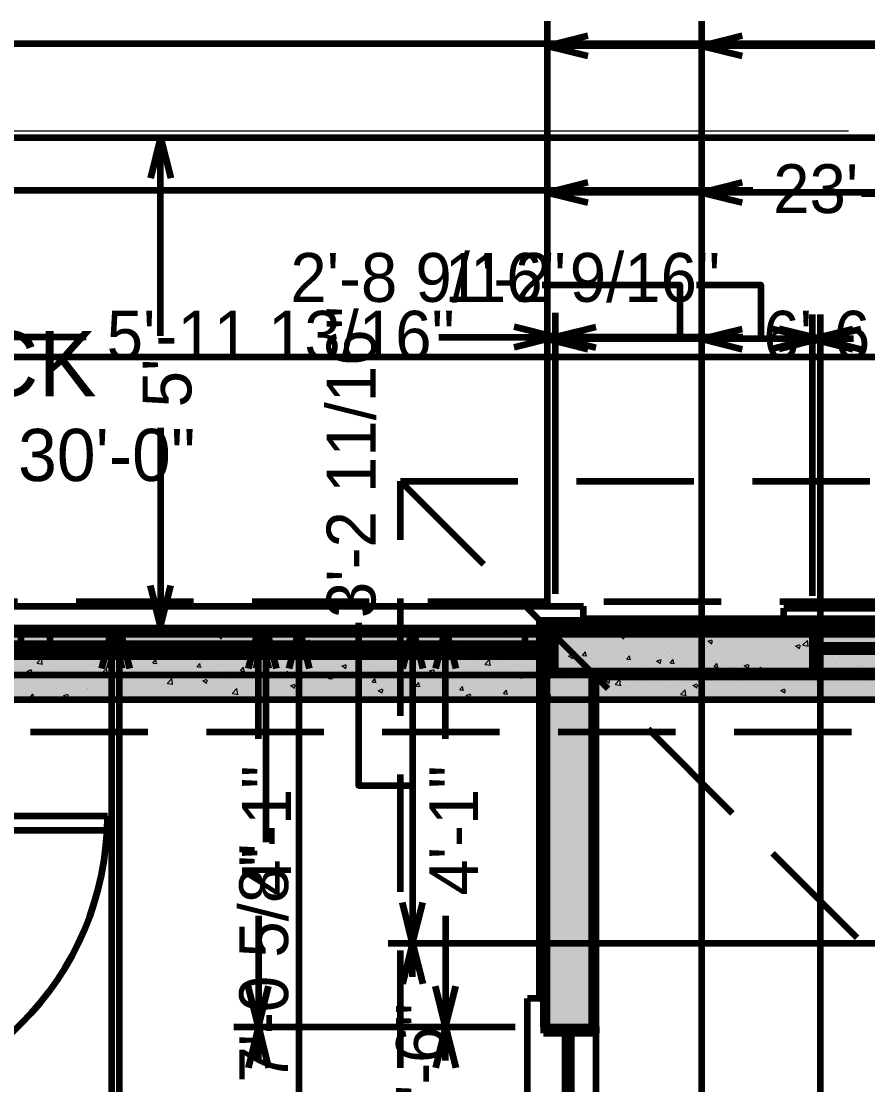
# Model space of a CAD drawing. Header units: inches. Extents: x -355 to 955, y -237 to 947.
# Drawn here: x 86.4 to 190.4, y 338.9 to 469.5 of the extents above; entities that cross this region are included whole.
import ezdxf

# ---------------------------------------------------------------- set-up
doc = ezdxf.new("R2010")
doc.units = ezdxf.units.IN
doc.header["$LTSCALE"] = 96
doc.header["$MEASUREMENT"] = 0
doc.linetypes.add('Dash', pattern=[0.225, 0.15, -0.075])
for name, color, linetype, lineweight, true_color in [('Cameras-0', 7, 'Continuous', 0, 0x004080), ('Cameras-1', 7, 'Continuous', 0, 0x004080), ('Cameras-2', 7, 'Continuous', 0, 0x004080), ('Cameras-3', 7, 'Continuous', 0, 0x004080), ('Cameras-4', 7, 'Continuous', 0, 0x004080), ('Casings_ Exterior-1', 7, 'Continuous', 158, 0x000000), ('Casings_ Exterior-2', 7, 'Continuous', 158, 0x000000), ('Dimensions-0', 7, 'Continuous', 158, 0x000080), ('Dimensions-1', 7, 'Continuous', 158, 0x000080), ('Dimensions-2', 7, 'Continuous', 158, 0x000080), ('Dimensions-3', 7, 'Continuous', 158, 0x000080), ('Doors-1', 7, 'Continuous', 158, 0x4b4b4b), ('Footings-0', 7, 'Dash', 211, 0x000000), ('Roof Planes-2', 7, 'Dash', 211, 0x6fa455), ('Room Labels-2', 7, 'Continuous', 158, 0x004080), ('Terrain Perimeter-1', 7, 'Continuous', 211, 0x004000), ('Walls_  Foundation-0', 7, 'Continuous', 211, 0x000000), ('Walls_  Normal-1', 7, 'Continuous', 211, 0x000000), ('Walls_  Normal-2', 7, 'Continuous', 211, 0x000000), ('Walls_  Railings-2', 7, 'Continuous', 158, 0x000000), ('Windows-1', 7, 'Continuous', 158, 0x4b4b4b), ('Windows-2', 7, 'Continuous', 158, 0x4b4b4b)]:
    doc.layers.add(name, color=color, linetype=linetype, lineweight=lineweight, true_color=true_color)

# ---------------------------------------------------------------- blocks, each defined once
blk = doc.blocks.new('Wide Slats_0')
at = {"layer": 'Walls_  Railings-2', "color": 18, "lineweight": 0, "true_color": 0x000000, "transparency": 33554687}
for points in [[(-13.5, 0.125), (-7.5, 0.125), (-7.5, 0), (-13.5, 0)], [(-3, 0.125), (3, 0.125), (3, 0), (-3, 0)], [(7.5, 0.125), (13.5, 0.125), (13.5, 0), (7.5, 0)]]:
    blk.add_lwpolyline(points, close=True, dxfattribs=at)
at = {"layer": 'Walls_  Railings-2', "color": 7, "lineweight": 0, "true_color": 0xffffff, "transparency": 33554623}
for points in [[(-13.5, 0), (-13.5, 0.125), (-13.5, 0), (-7.5, 0.125)], [(-13.5, 0), (-7.5, 0.125), (-13.5, 0), (-7.5, 0)], [(-3, 0), (-3, 0.125), (-3, 0), (3, 0.125)], [(-3, 0), (3, 0.125), (-3, 0), (3, 0)], [(7.5, 0), (7.5, 0.125), (7.5, 0), (13.5, 0.125)], [(7.5, 0), (13.5, 0.125), (7.5, 0), (13.5, 0)]]:
    blk.add_solid(points, dxfattribs=at)

msp = doc.modelspace()

# ---------------------------------------------------------------- linework, layer by layer
at = {"layer": 'Cameras-0', "transparency": 33554687}
msp.add_line((188, 456), (-94, 456), dxfattribs=at)
at = {"layer": 'Cameras-1', "transparency": 33554687}
msp.add_line((188, 456), (-94, 456), dxfattribs=at)
at = {"layer": 'Cameras-2', "transparency": 33554687}
msp.add_line((188, 456), (-94, 456), dxfattribs=at)
at = {"layer": 'Cameras-3', "transparency": 33554687}
msp.add_line((188, 456), (-94, 456), dxfattribs=at)
at = {"layer": 'Cameras-4', "transparency": 33554687}
msp.add_line((188, 456), (-94, 456), dxfattribs=at)
at = {"layer": 'Casings_ Exterior-1', "transparency": 33554687}
for p in [(76.64, 397.66), (155.46, 395.66)]:
    msp.add_line(p, (155.46, 397.66), dxfattribs=at)
at = {"layer": 'Casings_ Exterior-2', "transparency": 33554687}
for p, q in [((180.04, 395.44), (180.04, 397.44)), ((180.04, 397.44), (217.04, 397.44)), ((148.56, 312.5), (148.56, 349.5)), ((150.56, 349.5), (148.56, 349.5))]:
    msp.add_line(p, q, dxfattribs=at)
at = {"layer": 'Dimensions-0', "color": 176, "linetype": 'Continuous', "lineweight": 158, "true_color": 0x000080, "transparency": 33554687}
msp.add_line((345.96, 428.22), (53.95, 428.22), dxfattribs=at)
at = {"layer": 'Dimensions-1', "color": 176, "linetype": 'Continuous', "lineweight": 158, "true_color": 0x000080, "transparency": 33554687}
for p, q in [((347.01, 466.69), (55, 466.69)), ((103.52, 430.87), (103.52, 455.22)), ((176.25, 448.69), (55, 448.69)), ((151.96, 433.69), (151.96, 399.17)), ((94.4, 430.69), (80.14, 430.69)), ((137.7, 430.69), (151.96, 430.69)), ((175.04, 430.69), (151.96, 430.69)), ((103.52, 419.57), (103.52, 395.22))]:
    msp.add_line(p, q, dxfattribs=at)
at = {"layer": 'Dimensions-1', "transparency": 33554687}
for p, q in [((103.52, 455.22), (102.27, 450.22)), ((103.52, 455.22), (104.77, 450.22)), ((151.96, 430.69), (146.96, 431.94)), ((151.96, 430.69), (156.96, 431.94)), ((151.96, 430.69), (146.96, 429.44)), ((151.96, 430.69), (156.96, 429.44)), ((103.52, 395.22), (102.27, 400.22)), ((103.52, 395.22), (104.77, 400.22))]:
    msp.add_line(p, q, dxfattribs=at)
at = {"layer": 'Dimensions-2', "color": 176, "linetype": 'Continuous', "lineweight": 158, "true_color": 0x000080, "transparency": 33554687}
for p, q in [((151, 469.47), (151, 398)), ((395.01, 466.47), (151, 466.47)), ((151, 451.47), (151, 398)), ((151, 451.47), (151, 398)), ((395.01, 448.47), (151, 448.47)), ((327.88, 448.47), (151, 448.47)), ((151, 433.47), (151, 398)), ((151, 433.47), (151, 398)), ((183.54, 433.47), (183.54, 398.95)), ((183.54, 433.47), (183.54, 398.95)), ((183.54, 430.47), (151, 430.47)), ((183.54, 430.47), (151, 430.47)), ((187.67, 430.47), (183.54, 430.47)), ((187.67, 430.47), (183.54, 430.47)), ((97.53, 275.71), (97.53, 395)), ((115.53, 381.37), (115.53, 395)), ((120.53, 222.99), (120.53, 395)), ((138.53, 381.37), (138.53, 395)), ((115.53, 359.63), (115.53, 346)), ((138.53, 359.63), (138.53, 346)), ((112.53, 346), (147.05, 346)), ((115.53, 341.87), (115.53, 346)), ((135.53, 346), (147.05, 346)), ((138.53, 341.87), (138.53, 346))]:
    msp.add_line(p, q, dxfattribs=at)
at = {"layer": 'Dimensions-2', "transparency": 33554687}
for p, q in [((151, 466.47), (156, 467.72)), ((151, 466.47), (156, 465.22)), ((151, 448.47), (156, 449.72)), ((151, 448.47), (156, 449.72)), ((151, 448.47), (156, 447.22)), ((151, 448.47), (156, 447.22)), ((151, 430.47), (156, 431.72)), ((151, 430.47), (156, 431.72)), ((183.54, 430.47), (178.54, 431.72)), ((183.54, 430.47), (178.54, 431.72)), ((183.54, 430.47), (188.54, 431.72)), ((183.54, 430.47), (188.54, 431.72)), ((151, 430.47), (156, 429.22)), ((151, 430.47), (156, 429.22)), ((183.54, 430.47), (178.54, 429.22)), ((183.54, 430.47), (178.54, 429.22)), ((183.54, 430.47), (188.54, 429.22)), ((183.54, 430.47), (188.54, 429.22)), ((76.53, 395), (148, 395)), ((94.53, 395), (148, 395)), ((97.53, 395), (96.28, 390)), ((97.53, 395), (98.78, 390)), ((112.53, 395), (148, 395)), ((115.53, 395), (114.28, 390)), ((115.53, 395), (116.78, 390)), ((117.53, 395), (148, 395)), ((120.53, 395), (119.28, 390)), ((120.53, 395), (121.78, 390)), ((135.53, 395), (148, 395)), ((138.53, 395), (137.28, 390)), ((138.53, 395), (139.78, 390)), ((115.53, 346), (114.28, 351)), ((115.53, 346), (116.78, 351)), ((138.53, 346), (137.28, 351)), ((138.53, 346), (139.78, 351)), ((115.53, 346), (114.28, 341)), ((115.53, 346), (116.78, 341)), ((138.53, 346), (137.28, 341)), ((138.53, 346), (139.78, 341))]:
    msp.add_line(p, q, dxfattribs=at)
at = {"layer": 'Dimensions-2', "color": 176, "linetype": 'Continuous', "lineweight": 158, "true_color": 0x000080, "transparency": 33554687}
msp.add_lwpolyline([(150.39, 437.11), (167.27, 437.11), (167.27, 430.47)], dxfattribs=at)
msp.add_lwpolyline([(150.39, 437.11), (167.27, 437.11), (167.27, 430.47)], dxfattribs=at)
at = {"layer": 'Dimensions-3', "color": 176, "linetype": 'Continuous', "lineweight": 158, "true_color": 0x000080, "transparency": 33554687}
for p, q in [((169.95, 469.47), (169.95, 313.35)), ((384.47, 466.47), (169.95, 466.47)), ((169.95, 451.47), (169.95, 313.35)), ((207.31, 448.47), (169.95, 448.47)), ((169.95, 433.47), (169.95, 313.35)), ((184.5, 433.47), (184.5, 314.3)), ((184.5, 430.47), (169.95, 430.47)), ((188.63, 430.47), (184.5, 430.47)), ((98.47, 222.99), (98.47, 395)), ((116.47, 368.71), (116.47, 395)), ((134.47, 395), (134.47, 356.3)), ((131.47, 356.3), (276.05, 356.3)), ((134.47, 352.17), (134.47, 356.3))]:
    msp.add_line(p, q, dxfattribs=at)
at = {"layer": 'Dimensions-3', "transparency": 33554687}
for p, q in [((169.95, 466.47), (174.95, 467.72)), ((169.95, 466.47), (174.95, 465.22)), ((169.95, 448.47), (174.95, 449.72)), ((169.95, 448.47), (174.95, 447.22)), ((169.95, 430.47), (174.95, 431.72)), ((184.5, 430.47), (179.5, 431.72)), ((184.5, 430.47), (189.5, 431.72)), ((169.95, 430.47), (174.95, 429.22)), ((184.5, 430.47), (179.5, 429.22)), ((184.5, 430.47), (189.5, 429.22)), ((95.47, 395), (277, 395)), ((98.47, 395), (97.22, 390)), ((98.47, 395), (99.72, 390)), ((113.47, 395), (277, 395)), ((116.47, 395), (115.22, 390)), ((116.47, 395), (117.72, 390)), ((131.47, 395), (277, 395)), ((134.47, 395), (133.22, 390)), ((134.47, 395), (135.72, 390)), ((134.47, 356.3), (133.22, 361.3)), ((134.47, 356.3), (135.72, 361.3)), ((134.47, 356.3), (133.22, 351.3)), ((134.47, 356.3), (135.72, 351.3))]:
    msp.add_line(p, q, dxfattribs=at)
at = {"layer": 'Dimensions-3', "color": 176, "linetype": 'Continuous', "lineweight": 158, "true_color": 0x000080, "transparency": 33554687}
for points in [[(169.34, 437.11), (177.22, 437.11), (177.22, 430.47)], [(127.84, 395.61), (127.84, 375.65), (134.47, 375.65)]]:
    msp.add_lwpolyline(points, dxfattribs=at)
at = {"layer": 'Doors-1', "transparency": 33554687}
for p, q in [((61, 371.91), (97, 371.91)), ((97, 371.91), (97, 370.16)), ((61, 370.16), (97, 370.16))]:
    msp.add_line(p, q, dxfattribs=at)
msp.add_arc((61, 371.91), 36, 270, 0, dxfattribs=at)
at = {"layer": 'Footings-0', "transparency": 33554687}
for p, q in [((49.95, 398.22), (657.95, 398.22)), ((65.95, 382.22), (641.95, 382.22))]:
    msp.add_line(p, q, dxfattribs=at)
at = {"layer": 'Roof Planes-2', "transparency": 33554687}
for points in [[(279.05, 413), (279.05, 395.95), (279.05, 395.95), (279.05, 311.3), (234.7, 311.3), (133, 413)], [(133, 413), (234.7, 311.3), (169, 311.3), (169, 118.5), (234.5, 118.5), (133, 17)]]:
    msp.add_lwpolyline(points, close=True, dxfattribs=at)
at = {"layer": 'Terrain Perimeter-1', "transparency": 33554687}
msp.add_lwpolyline([(955, 455.22), (955, -24.78), (-245, -24.78), (-245, 455.22)], close=True, dxfattribs=at)
at = {"layer": 'Walls_  Foundation-0', "color": 18, "linetype": 'Continuous', "lineweight": 211, "true_color": 0x000000, "transparency": 33554687}
for p, q in [((61.95, 394.22), (645.95, 394.22)), ((61.95, 386.22), (645.95, 386.22))]:
    msp.add_line(p, q, dxfattribs=at)
at = {"layer": 'Walls_  Foundation-0', "color": 252, "lineweight": 9, "true_color": 0x969696, "transparency": 33554687}
for p, q in [((90.92, 394.17), (90.92, 394.17)), ((93.43, 393.89), (93.43, 393.89)), ((94.83, 393.04), (94.83, 393.04)), ((96.67, 393.2), (96.67, 393.2)), ((98.55, 393.44), (98.55, 393.44)), ((98.62, 393.52), (98.62, 393.52)), ((100.19, 394.22), (100.19, 394.22)), ((100.21, 393.48), (100.21, 393.48)), ((101.39, 393.82), (101.39, 393.82)), ((102.51, 394.08), (102.51, 394.08)), ((106.98, 393.25), (106.98, 393.25)), ((108.75, 394.02), (108.75, 394.02)), ((110.52, 393.94), (111.05, 394.14)), ((110.59, 393.94), (110.97, 393.68)), ((110.97, 393.61), (111.12, 394.07)), ((113.95, 393.15), (113.95, 393.15)), ((116.43, 394.1), (116.43, 394.1)), ((117.81, 393.68), (117.81, 393.68)), ((118.33, 393.35), (118.33, 393.35)), ((119.52, 394.22), (120.05, 394.14)), ((119.7, 393.82), (119.7, 393.82)), ((120, 394.14), (119.99, 394.22)), ((121.3, 393.33), (121.83, 393.54)), ((121.37, 393.33), (121.74, 393.08)), ((121.6, 394.16), (121.6, 394.16)), ((121.74, 393.01), (121.9, 393.46)), ((123.06, 393.97), (123.06, 393.97)), ((124.1, 393.3), (124.1, 393.3)), ((124.94, 394.22), (124.94, 394.22)), ((126.48, 393.41), (126.48, 393.41)), ((127.33, 393), (127.92, 393.61)), ((127.38, 393), (128.05, 392.9)), ((128, 392.9), (127.92, 393.61)), ((128.39, 393.15), (128.39, 393.15)), ((128.45, 393.97), (128.66, 394.22)), ((128.52, 393.97), (128.97, 393.93)), ((128.9, 393.93), (128.84, 394.22)), ((133.04, 393.24), (133.04, 393.24)), ((133.56, 394.15), (133.56, 394.15)), ((133.83, 393.5), (134.19, 393.93)), ((133.9, 393.5), (134.35, 393.46)), ((134.28, 393.46), (134.19, 393.93)), ((135.02, 393.96), (135.02, 393.96)), ((136.93, 393.8), (136.93, 393.8)), ((137.85, 394), (137.85, 394)), ((139.21, 393.03), (139.57, 393.46)), ((139.28, 393.03), (139.73, 392.99)), ((139.66, 392.99), (139.57, 393.46)), ((140, 393.5), (140, 393.5)), ((141.88, 393.75), (141.88, 393.75)), ((144.72, 394.12), (144.72, 394.12)), ((145.97, 393.76), (145.97, 393.76)), ((152.23, 393.4), (152.23, 393.4)), ((152.75, 393.34), (152.75, 393.34)), ((153.9, 393.07), (153.9, 393.07)), ((156.02, 393.88), (156.02, 393.88)), ((156.94, 393.03), (156.94, 393.03)), ((158.81, 393.28), (158.81, 393.28)), ((159.94, 393.95), (160.46, 394.15)), ((160.01, 393.95), (160.38, 393.7)), ((160.38, 393.62), (160.54, 394.08)), ((161.28, 393.89), (161.28, 393.89)), ((161.65, 393.65), (161.65, 393.65)), ((163.36, 393.92), (163.36, 393.92)), ((170.71, 393.35), (171.24, 393.55)), ((170.79, 393.35), (171.16, 393.1)), ((171.02, 393.13), (171.02, 393.13)), ((171.16, 393.02), (171.31, 393.47)), ((171.36, 393.52), (171.36, 393.52)), ((172.24, 393.69), (172.24, 393.69)), ((174.36, 394.1), (174.47, 394.22)), ((174.41, 394.1), (175.08, 394)), ((175.03, 394), (175, 394.22)), ((175.21, 394.05), (175.21, 394.05)), ((178.59, 393.18), (178.59, 393.18)), ((179.02, 393.27), (179.02, 393.27)), ((180.48, 393.98), (180.48, 393.98)), ((182.37, 392.86), (182.95, 393.47)), ((183.03, 392.76), (182.95, 393.47)), ((183.33, 393.8), (183.33, 393.8)), ((184.78, 393.83), (184.78, 393.83)), ((185.21, 394.05), (185.21, 394.05)), ((186.66, 393.12), (186.66, 393.12)), ((187.55, 393.82), (187.55, 393.82)), ((86.45, 392.09), (86.81, 392.52)), ((86.52, 392.09), (86.97, 392.05)), ((86.9, 392.05), (86.81, 392.52)), ((87.08, 391.95), (87.08, 391.95)), ((87.22, 391.95), (87.22, 391.95)), ((89.09, 392.2), (89.09, 392.2)), ((90.97, 392.51), (90.97, 392.51)), ((91.83, 391.62), (92.19, 392.05)), ((91.85, 392.88), (91.85, 392.88)), ((91.93, 392.57), (91.93, 392.57)), ((92.28, 391.58), (92.19, 392.05)), ((93.44, 392.12), (93.97, 392.32)), ((93.51, 392.12), (93.88, 391.87)), ((93.88, 391.8), (94.04, 392.25)), ((97.52, 392.4), (97.52, 392.4)), ((102.8, 392.68), (102.8, 392.68)), ((104.22, 391.52), (104.75, 391.72)), ((106.03, 391.73), (106.03, 391.73)), ((106.27, 392.11), (106.27, 392.11)), ((108.87, 392.1), (108.87, 392.1)), ((109.58, 392.27), (109.58, 392.27)), ((110.06, 392.59), (110.06, 392.59)), ((113.61, 392.73), (113.61, 392.73)), ((114.64, 392.45), (114.64, 392.45)), ((115.48, 392.97), (115.48, 392.97)), ((118.12, 392.81), (118.12, 392.81)), ((118.93, 392.3), (118.93, 392.3)), ((125.4, 392.23), (125.4, 392.23)), ((129.07, 392.61), (129.07, 392.61)), ((129.25, 392.76), (129.25, 392.76)), ((130.54, 392.26), (130.54, 392.26)), ((132.08, 392.73), (132.6, 392.93)), ((132.15, 392.73), (132.52, 392.48)), ((132.42, 392.5), (132.42, 392.5)), ((132.52, 392.41), (132.68, 392.86)), ((135.26, 392.88), (135.26, 392.88)), ((135.34, 391.76), (135.92, 392.37)), ((135.39, 391.76), (136.05, 391.66)), ((135.85, 392.2), (135.85, 392.2)), ((136, 391.66), (135.92, 392.37)), ((140.7, 391.83), (140.7, 391.83)), ((142.86, 392.13), (143.38, 392.33)), ((142.93, 392.13), (143.3, 391.88)), ((143.3, 391.81), (143.45, 392.26)), ((144.39, 392.75), (144.39, 392.75)), ((144.44, 392.22), (144.44, 392.22)), ((144.48, 392.31), (144.48, 392.31)), ((144.59, 392.56), (144.95, 392.99)), ((144.66, 392.56), (145.11, 392.52)), ((145.04, 392.52), (144.95, 392.99)), ((147.48, 391.79), (147.48, 391.79)), ((148.38, 392.87), (148.38, 392.87)), ((149.36, 392.03), (149.36, 392.03)), ((149.97, 392.08), (150.33, 392.51)), ((150.04, 392.08), (150.49, 392.04)), ((150.42, 392.04), (150.33, 392.51)), ((152.2, 392.41), (152.2, 392.41)), ((153.63, 391.53), (154.16, 391.73)), ((155.34, 392.55), (155.34, 392.55)), ((155.35, 391.61), (155.71, 392.04)), ((155.8, 391.57), (155.71, 392.04)), ((159.82, 391.95), (159.82, 391.95)), ((161.57, 392.28), (161.57, 392.28)), ((162.12, 392.13), (162.12, 392.13)), ((163.68, 392.48), (163.68, 392.48)), ((165.86, 392.13), (165.86, 392.13)), ((167.46, 392.96), (167.46, 392.96)), ((169.14, 391.94), (169.14, 391.94)), ((170.66, 392.68), (170.66, 392.68)), ((173.87, 392.56), (173.87, 392.56)), ((175.32, 392.98), (175.32, 392.98)), ((175.75, 392.81), (175.75, 392.81)), ((178.91, 392.03), (178.91, 392.03)), ((181.49, 392.75), (182.02, 392.95)), ((181.57, 392.75), (181.94, 392.5)), ((181.61, 392.48), (181.61, 392.48)), ((181.94, 392.42), (182.09, 392.87)), ((182.42, 392.86), (183.08, 392.76)), ((182.8, 392.59), (182.8, 392.59)), ((188.39, 392.07), (188.39, 392.07)), ((88.06, 391.55), (88.06, 391.55)), ((88.31, 390.66), (88.89, 391.27)), ((88.36, 390.66), (89.02, 390.56)), ((88.98, 390.56), (88.89, 391.27)), ((91.9, 391.62), (92.35, 391.58)), ((92.69, 391.13), (92.69, 391.13)), ((94.74, 390.54), (94.74, 390.54)), ((95.72, 390.75), (95.72, 390.75)), ((96.58, 390.48), (96.58, 390.48)), ((97.21, 391.15), (97.57, 391.58)), ((97.28, 391.15), (97.73, 391.11)), ((97.66, 391.11), (97.57, 391.58)), ((98.52, 391.02), (98.52, 391.02)), ((99.42, 390.86), (99.42, 390.86)), ((100.01, 390.6), (100.01, 390.6)), ((101.22, 391.67), (101.22, 391.67)), ((102.42, 391.58), (102.42, 391.58)), ((102.59, 390.68), (102.95, 391.11)), ((102.66, 390.68), (103.11, 390.64)), ((103.04, 390.64), (102.95, 391.11)), ((104.15, 391.48), (104.15, 391.48)), ((104.29, 391.52), (104.66, 391.26)), ((104.66, 391.2), (104.82, 391.65)), ((105.18, 391.6), (105.18, 391.6)), ((107.97, 390.21), (108.33, 390.64)), ((108.42, 390.17), (108.33, 390.64)), ((109.47, 391.45), (109.47, 391.45)), ((110.59, 390.47), (110.59, 390.47)), ((112.17, 391.47), (112.17, 391.47)), ((113.86, 390.66), (113.86, 390.66)), ((115, 390.92), (115.52, 391.12)), ((115.07, 390.92), (115.44, 390.66)), ((115.44, 390.59), (115.59, 391.05)), ((116.35, 390.39), (116.35, 390.39)), ((117.72, 391.19), (117.72, 391.19)), ((118.95, 391.06), (118.95, 391.06)), ((121.09, 391.01), (121.09, 391.01)), ((121.5, 391.67), (121.5, 391.67)), ((122.97, 391.26), (122.97, 391.26)), ((125.53, 390.52), (125.53, 390.52)), ((125.78, 390.31), (126.3, 390.52)), ((125.81, 391.63), (125.81, 391.63)), ((126.22, 389.99), (126.37, 390.44)), ((127.49, 391.61), (127.49, 391.61)), ((132.95, 390.74), (132.95, 390.74)), ((134.99, 391.37), (134.99, 391.37)), ((136.84, 391.3), (136.84, 391.3)), ((136.86, 390.4), (136.86, 390.4)), ((138.03, 390.54), (138.03, 390.54)), ((138.44, 391.41), (138.44, 391.41)), ((139.9, 390.79), (139.9, 390.79)), ((142.65, 390.58), (142.65, 390.58)), ((142.74, 391.16), (142.74, 391.16)), ((143.34, 390.52), (143.93, 391.13)), ((143.39, 390.52), (144.06, 390.42)), ((144.01, 390.42), (143.93, 391.13)), ((145.22, 390.99), (145.22, 390.99)), ((146.94, 390.43), (146.94, 390.43)), ((152.11, 391.43), (152.11, 391.43)), ((152.14, 390.9), (152.14, 390.9)), ((153.71, 391.53), (154.08, 391.28)), ((153.76, 391.54), (153.76, 391.54)), ((154.08, 391.21), (154.23, 391.66)), ((155.42, 391.61), (155.87, 391.57)), ((155.93, 391.38), (155.93, 391.38)), ((156.4, 391.28), (156.4, 391.28)), ((159.68, 390.69), (159.68, 390.69)), ((160.73, 391.14), (161.09, 391.57)), ((160.8, 391.14), (161.25, 391.1)), ((161.18, 391.1), (161.09, 391.57)), ((164.41, 390.93), (164.94, 391.13)), ((164.42, 391.32), (164.42, 391.32)), ((164.49, 390.93), (164.86, 390.68)), ((164.71, 391.34), (164.71, 391.34)), ((164.86, 390.6), (165.01, 391.06)), ((166.11, 390.67), (166.47, 391.1)), ((166.18, 390.67), (166.63, 390.63)), ((166.3, 391.56), (166.3, 391.56)), ((166.56, 390.63), (166.47, 391.1)), ((167.37, 390.46), (167.37, 390.46)), ((171.27, 391.02), (171.27, 391.02)), ((171.49, 390.93), (171.49, 390.93)), ((171.49, 390.2), (171.85, 390.63)), ((171.94, 390.16), (171.85, 390.63)), ((175.12, 391.55), (175.12, 391.55)), ((175.19, 390.33), (175.72, 390.53)), ((175.64, 390), (175.79, 390.45)), ((180.03, 391.47), (180.03, 391.47)), ((181.36, 390.85), (181.36, 390.85)), ((181.91, 391.2), (181.91, 391.2)), ((183.23, 391.09), (183.23, 391.09)), ((186.07, 391.47), (186.07, 391.47)), ((186.56, 390.62), (186.56, 390.62)), ((189.58, 390.4), (189.58, 390.4)), ((190.35, 391.1), (190.35, 391.1)), ((86.99, 389.45), (86.99, 389.45)), ((87.12, 389.24), (87.12, 389.24)), ((87.14, 389.7), (87.67, 389.9)), ((87.21, 389.7), (87.58, 389.45)), ((87.58, 389.38), (87.73, 389.83)), ((89.96, 389.61), (89.96, 389.61)), ((90.55, 389.75), (90.55, 389.75)), ((90.88, 390.01), (90.88, 390.01)), ((93.7, 389.32), (93.7, 389.32)), ((94.7, 390.24), (94.7, 390.24)), ((95.28, 390.33), (95.28, 390.33)), ((96.31, 389.42), (96.9, 390.03)), ((96.36, 389.42), (97.03, 389.31)), ((96.98, 389.31), (96.9, 390.03)), ((97.92, 389.1), (98.45, 389.3)), ((97.99, 389.1), (98.36, 388.85)), ((98.36, 388.78), (98.51, 389.23)), ((102.06, 389.92), (102.06, 389.92)), ((102.33, 389.09), (102.33, 389.09)), ((104.65, 389.12), (104.65, 389.12)), ((106.18, 389.62), (106.18, 389.62)), ((106.9, 389.14), (106.9, 389.14)), ((108.04, 390.21), (108.49, 390.17)), ((109.97, 390.09), (109.97, 390.09)), ((111.63, 389.77), (111.63, 389.77)), ((113.35, 389.74), (113.71, 390.17)), ((113.42, 389.74), (113.87, 389.7)), ((113.51, 390.01), (113.51, 390.01)), ((113.8, 389.7), (113.71, 390.17)), ((116.07, 389.67), (116.07, 389.67)), ((118.73, 389.27), (119.09, 389.7)), ((118.8, 389.27), (119.25, 389.23)), ((119.18, 389.23), (119.09, 389.7)), ((119.96, 389.26), (119.96, 389.26)), ((121.41, 389.17), (121.41, 389.17)), ((121.55, 390.27), (121.55, 390.27)), ((124.11, 388.8), (124.47, 389.23)), ((124.56, 388.76), (124.47, 389.23)), ((125.31, 389.73), (125.31, 389.73)), ((125.85, 390.31), (126.22, 390.06)), ((128.32, 389.85), (128.32, 389.85)), ((128.57, 389.3), (128.57, 389.3)), ((129.16, 390.26), (129.16, 390.26)), ((130.45, 389.54), (130.45, 389.54)), ((133.19, 389.73), (133.19, 389.73)), ((133.29, 389.92), (133.29, 389.92)), ((136.56, 389.71), (137.08, 389.91)), ((136.63, 389.71), (137, 389.46)), ((137, 389.39), (137.15, 389.84)), ((137.48, 389.58), (137.48, 389.58)), ((140.6, 389.33), (140.6, 389.33)), ((144.39, 389.81), (144.39, 389.81)), ((146.23, 389.19), (146.23, 389.19)), ((147.33, 389.11), (147.86, 389.31)), ((147.41, 389.11), (147.78, 388.86)), ((147.78, 388.79), (147.93, 389.24)), ((147.81, 390.2), (147.81, 390.2)), ((148.29, 390.38), (148.29, 390.38)), ((150.23, 389.45), (150.23, 389.45)), ((151.35, 389.28), (151.93, 389.89)), ((151.39, 389.28), (152.06, 389.17)), ((152.01, 389.17), (151.93, 389.89)), ((154.59, 389.78), (154.59, 389.78)), ((154.96, 390.07), (154.96, 390.07)), ((156.84, 390.32), (156.84, 390.32)), ((159.73, 389.45), (159.73, 389.45)), ((163, 389.5), (163, 389.5)), ((163.13, 390.33), (163.13, 390.33)), ((163.58, 389.98), (163.58, 389.98)), ((171.56, 390.2), (172.01, 390.16)), ((171.9, 389.6), (171.9, 389.6)), ((172.45, 390.35), (172.45, 390.35)), ((172.5, 389.12), (172.5, 389.12)), ((173.78, 389.85), (173.78, 389.85)), ((174.08, 390.13), (174.08, 390.13)), ((175.27, 390.33), (175.64, 390.08)), ((176.62, 390.22), (176.62, 390.22)), ((176.87, 389.73), (177.23, 390.16)), ((176.94, 389.73), (177.39, 389.69)), ((177.32, 389.69), (177.23, 390.16)), ((178.82, 389.53), (178.82, 389.53)), ((180.12, 389.56), (180.12, 389.56)), ((180.86, 389.72), (180.86, 389.72)), ((182.25, 389.26), (182.61, 389.69)), ((182.32, 389.26), (182.77, 389.22)), ((182.7, 389.22), (182.61, 389.69)), ((182.71, 390.09), (182.71, 390.09)), ((184.41, 389.4), (184.41, 389.4)), ((185.97, 389.73), (186.49, 389.93)), ((186.05, 389.73), (186.42, 389.48)), ((186.42, 389.4), (186.57, 389.85)), ((187.63, 388.79), (187.99, 389.22)), ((188.08, 388.75), (187.99, 389.22)), ((188.84, 389.13), (188.84, 389.13)), ((189.4, 390.26), (189.4, 390.26)), ((87.75, 387.98), (87.75, 387.98)), ((94.64, 388.04), (94.64, 388.04)), ((97.15, 387.97), (97.15, 387.97)), ((97.44, 387.9), (97.44, 387.9)), ((98.43, 388.52), (98.43, 388.52)), ((102.18, 388.52), (102.18, 388.52)), ((103.07, 388.12), (103.07, 388.12)), ((104.06, 388.77), (104.06, 388.77)), ((104.32, 388.18), (104.9, 388.79)), ((104.36, 388.18), (105.03, 388.07)), ((104.98, 388.07), (104.9, 388.79)), ((106.61, 388.82), (106.61, 388.82)), ((108.7, 388.5), (109.22, 388.7)), ((108.77, 388.5), (109.14, 388.24)), ((109.14, 388.18), (109.29, 388.63)), ((111.43, 388.71), (111.43, 388.71)), ((113.77, 388.16), (113.77, 388.16)), ((114.02, 387.92), (114.02, 387.92)), ((114.27, 388.03), (114.27, 388.03)), ((117.62, 388.69), (117.62, 388.69)), ((118.56, 387.88), (118.56, 387.88)), ((119.12, 388.05), (119.12, 388.05)), ((119.48, 387.89), (120, 388.1)), ((119.55, 387.89), (119.92, 387.64)), ((119.92, 387.57), (120.07, 388.03)), ((120.99, 388.3), (120.99, 388.3)), ((123.73, 388.88), (123.73, 388.88)), ((123.83, 388.67), (123.83, 388.67)), ((124.18, 388.8), (124.63, 388.76)), ((128.02, 388.73), (128.02, 388.73)), ((129.34, 388.05), (129.34, 388.05)), ((129.49, 388.33), (129.85, 388.76)), ((129.56, 388.33), (130.01, 388.29)), ((129.94, 388.29), (129.85, 388.76)), ((130.92, 389.06), (130.92, 389.06)), ((132.86, 388.24), (132.86, 388.24)), ((134.87, 387.86), (135.23, 388.29)), ((134.94, 387.86), (135.39, 387.82)), ((135.32, 387.82), (135.23, 388.29)), ((136.75, 388.8), (136.75, 388.8)), ((137.7, 388.64), (137.7, 388.64)), ((137.93, 387.83), (137.93, 387.83)), ((140.25, 387.38), (140.61, 387.81)), ((140.29, 387.85), (140.29, 387.85)), ((140.7, 387.34), (140.61, 387.81)), ((140.77, 388.2), (140.77, 388.2)), ((144.08, 387.8), (144.08, 387.8)), ((145.51, 388.83), (145.51, 388.83)), ((147.39, 389.07), (147.39, 389.07)), ((148.19, 387.88), (148.19, 387.88)), ((152.05, 388.41), (152.05, 388.41)), ((153.54, 388.65), (153.54, 388.65)), ((155.6, 387.98), (155.6, 387.98)), ((155.84, 388.89), (155.84, 388.89)), ((157.18, 388.99), (157.18, 388.99)), ((158.11, 388.51), (158.64, 388.71)), ((158.19, 388.51), (158.56, 388.26)), ((158.56, 388.19), (158.71, 388.64)), ((159.35, 388.04), (159.93, 388.65)), ((159.4, 388.04), (160.07, 387.93)), ((160.02, 387.93), (159.93, 388.65)), ((161.2, 387.86), (161.2, 387.86)), ((162.45, 388.36), (162.45, 388.36)), ((163.96, 388.58), (163.96, 388.58)), ((164.32, 388.6), (164.32, 388.6)), ((166.56, 387.78), (166.56, 387.78)), ((167.16, 388.98), (167.16, 388.98)), ((167.28, 387.96), (167.28, 387.96)), ((168.89, 387.91), (169.41, 388.11)), ((168.96, 387.91), (169.34, 387.66)), ((169.34, 387.58), (169.49, 388.04)), ((170.66, 388.7), (170.66, 388.7)), ((171.17, 388.52), (171.17, 388.52)), ((174.95, 388.55), (174.95, 388.55)), ((175.03, 389.05), (175.03, 389.05)), ((179.38, 387.89), (179.38, 387.89)), ((181.26, 388.13), (181.26, 388.13)), ((181.87, 387.92), (181.87, 387.92)), ((183.45, 388.92), (183.45, 388.92)), ((184.1, 388.51), (184.1, 388.51)), ((186.47, 388.13), (186.47, 388.13)), ((187.7, 388.79), (188.15, 388.75)), ((190.23, 388.51), (190.23, 388.51)), ((190.26, 388.61), (190.26, 388.61)), ((86.9, 386.95), (86.9, 386.95)), ((87.49, 386.45), (87.85, 386.88)), ((87.69, 387.12), (87.69, 387.12)), ((87.94, 386.41), (87.85, 386.88)), ((87.99, 386.66), (87.99, 386.66)), ((90.79, 387.51), (90.79, 387.51)), ((91.62, 386.68), (92.14, 386.88)), ((91.69, 386.68), (92.06, 386.43)), ((92.06, 386.36), (92.21, 386.81)), ((92.72, 387.28), (92.72, 387.28)), ((94.53, 387.57), (94.53, 387.57)), ((94.6, 387.53), (94.6, 387.53)), ((97.12, 386.78), (97.12, 386.78)), ((102.23, 386.59), (102.23, 386.59)), ((104.81, 387.18), (104.81, 387.18)), ((106.09, 387.12), (106.09, 387.12)), ((109.11, 387.03), (109.11, 387.03)), ((109.66, 386.81), (109.66, 386.81)), ((109.88, 387.6), (109.88, 387.6)), ((111.54, 387.06), (111.54, 387.06)), ((112.32, 386.94), (112.9, 387.54)), ((112.37, 386.94), (113.04, 386.83)), ((112.44, 386.91), (112.44, 386.91)), ((112.99, 386.83), (112.9, 387.54)), ((114.38, 387.43), (114.38, 387.43)), ((120.8, 387.5), (120.8, 387.5)), ((121.32, 386.67), (121.32, 386.67)), ((123.39, 386.71), (123.39, 386.71)), ((125.21, 387.23), (125.21, 387.23)), ((128.48, 386.59), (128.48, 386.59)), ((129.07, 387.76), (129.07, 387.76)), ((130.25, 387.29), (130.78, 387.5)), ((130.32, 387.29), (130.7, 387.04)), ((130.7, 386.97), (130.85, 387.42)), ((131.32, 386.96), (131.32, 386.96)), ((134.62, 386.95), (134.62, 386.95)), ((136.05, 387.58), (136.05, 387.58)), ((138.71, 386.84), (138.71, 386.84)), ((140.32, 387.38), (140.77, 387.34)), ((140.51, 386.84), (140.51, 386.84)), ((141.03, 386.69), (141.56, 386.89)), ((141.1, 386.69), (141.48, 386.44)), ((141.48, 386.37), (141.63, 386.82)), ((144.3, 387.32), (144.3, 387.32)), ((145.63, 386.91), (145.99, 387.34)), ((145.7, 386.91), (146.15, 386.87)), ((146.08, 386.87), (145.99, 387.34)), ((147.07, 387.44), (147.07, 387.44)), ((148.25, 386.49), (148.25, 386.49)), ((149.66, 386.64), (149.66, 386.64)), ((151.01, 386.44), (151.37, 386.87)), ((151.46, 386.4), (151.37, 386.87)), ((151.74, 387), (151.74, 387)), ((152.99, 387.11), (152.99, 387.11)), ((154.87, 387.36), (154.87, 387.36)), ((156.03, 386.85), (156.03, 386.85)), ((157.71, 387.73), (157.71, 387.73)), ((159.64, 386.95), (159.64, 386.95)), ((163.49, 387.48), (163.49, 387.48)), ((164.97, 386.77), (164.97, 386.77)), ((165.49, 387.7), (165.49, 387.7)), ((167.35, 386.8), (167.94, 387.4)), ((167.4, 386.8), (168.07, 386.69)), ((168.02, 386.69), (167.94, 387.4)), ((169.93, 386.64), (169.93, 386.64)), ((171.81, 386.89), (171.81, 386.89)), ((173.33, 387.37), (173.33, 387.37)), ((174.65, 387.26), (174.65, 387.26)), ((174.94, 386.56), (174.94, 386.56)), ((175.93, 386.57), (175.93, 386.57)), ((178.72, 387.04), (178.72, 387.04)), ((179.67, 387.31), (180.19, 387.51)), ((179.74, 387.31), (180.12, 387.06)), ((180.12, 386.98), (180.27, 387.43)), ((181.55, 386.78), (181.55, 386.78)), ((182.62, 387.6), (182.62, 387.6)), ((87.56, 386.45), (88.01, 386.41)), ((93.07, 386.22), (93.23, 386.41)), ((93.27, 386.22), (93.23, 386.41)), ((95.35, 386.33), (95.35, 386.33)), ((102.77, 386.22), (102.92, 386.28)), ((103.9, 386.36), (103.9, 386.36)), ((120.83, 386.22), (120.91, 386.3)), ((120.92, 386.22), (120.91, 386.3)), ((126.6, 386.34), (126.6, 386.34)), ((130.17, 386.29), (130.17, 386.29)), ((136.66, 386.31), (136.66, 386.31)), ((151.08, 386.44), (151.53, 386.4)), ((152.14, 386.22), (152.34, 386.29)), ((152.41, 386.22), (152.41, 386.22)), ((155.74, 386.39), (155.74, 386.39)), ((156.44, 386.23), (156.44, 386.23)), ((156.6, 386.22), (156.75, 386.4)), ((156.78, 386.22), (156.75, 386.4)), ((188.74, 386.42), (188.74, 386.42))]:
    msp.add_line(p, q, dxfattribs=at)
at = {"layer": 'Walls_  Foundation-0', "color": 7, "true_color": 0xffffff, "transparency": 33554687}
msp.add_solid([(61.95, 394.22), (645.95, 394.22), (61.95, 386.22), (645.95, 386.22)], dxfattribs=at)
at = {"layer": 'Walls_  Normal-1', "color": 18, "linetype": 'Continuous', "lineweight": 211, "true_color": 0x000000, "transparency": 33554687}
for p, q in [((151.96, 395.66), (151.96, 389.22)), ((151.96, 395.66), (230.18, 395.66)), ((155.46, 396.17), (155.46, 395.66)), ((155.46, 396.17), (226.68, 396.17)), ((155.46, 395.67), (226.68, 395.67)), ((151.96, 395.22), (151.96, 389.72)), ((151.96, 395.22), (230.18, 395.22)), ((151.96, 389.72), (230.18, 389.72)), ((151.96, 389.22), (230.18, 389.22))]:
    msp.add_line(p, q, dxfattribs=at)
at = {"layer": 'Walls_  Normal-1', "color": 6, "lineweight": 9, "true_color": 0xff00ff, "transparency": 33554687}
for p, q in [((158.08, 395.67), (158.58, 396.17)), ((163.74, 395.67), (164.24, 396.17)), ((169.39, 395.67), (169.89, 396.17)), ((175.05, 395.67), (175.55, 396.17)), ((180.71, 395.67), (181.21, 396.17)), ((186.36, 395.67), (186.86, 396.17))]:
    msp.add_line(p, q, dxfattribs=at)
at = {"layer": 'Walls_  Normal-1', "color": 7, "lineweight": 211, "true_color": 0xffffff, "transparency": 33554687}
msp.add_solid([(155.46, 396.17), (226.68, 396.17), (155.46, 395.67), (226.68, 395.67)], dxfattribs=at)
at = {"layer": 'Walls_  Normal-1', "color": 253, "lineweight": 211, "true_color": 0x899bb6, "transparency": 33554687}
msp.add_solid([(151.96, 395.22), (230.18, 395.22), (151.96, 389.72), (230.18, 389.72)], dxfattribs=at)
at = {"layer": 'Walls_  Normal-2', "color": 18, "linetype": 'Continuous', "lineweight": 211, "true_color": 0x000000, "transparency": 33554687}
for p, q in [((150.05, 395.95), (180.04, 395.95)), ((150.05, 349.5), (150.05, 395.95)), ((180.04, 395.95), (180.04, 395.44)), ((150.55, 395.45), (180.04, 395.45)), ((150.55, 349.5), (150.55, 395.45)), ((150.56, 395.44), (183.54, 395.44)), ((150.56, 346), (150.56, 395.44)), ((151, 346), (151, 395)), ((156.5, 395), (151, 395)), ((156.5, 395), (183.54, 395)), ((183.54, 395.44), (183.54, 389)), ((183.54, 395), (183.54, 389.5)), ((156.5, 389.5), (183.54, 389.5)), ((156.5, 346), (156.5, 389.5)), ((157, 389), (183.54, 389)), ((157, 346), (157, 389)), ((150.05, 349.5), (150.56, 349.5)), ((150.56, 346), (157, 346)), ((151, 346), (156.5, 346))]:
    msp.add_line(p, q, dxfattribs=at)
at = {"layer": 'Walls_  Normal-2', "color": 6, "lineweight": 9, "true_color": 0xff00ff, "transparency": 33554687}
for p, q in [((152.2, 395.45), (152.7, 395.95)), ((157.86, 395.45), (158.36, 395.95)), ((163.52, 395.45), (164.02, 395.95)), ((169.17, 395.45), (169.67, 395.95)), ((174.83, 395.45), (175.33, 395.95)), ((150.05, 393.01), (150.55, 392.51)), ((150.05, 387.35), (150.55, 386.85)), ((150.05, 381.69), (150.55, 381.19)), ((150.05, 376.03), (150.55, 375.53)), ((150.05, 370.38), (150.55, 369.88)), ((150.05, 364.72), (150.55, 364.22)), ((150.05, 359.06), (150.55, 358.56)), ((150.05, 353.41), (150.55, 352.91))]:
    msp.add_line(p, q, dxfattribs=at)
at = {"layer": 'Walls_  Normal-2', "color": 7, "true_color": 0xffffff, "transparency": 33554687}
msp.add_solid([(150.05, 395.95), (180.04, 395.95), (150.55, 395.45), (180.04, 395.45)], dxfattribs=at)
at = {"layer": 'Walls_  Normal-2', "color": 7, "lineweight": 211, "true_color": 0xffffff, "transparency": 33554687}
msp.add_solid([(150.05, 349.5), (150.05, 395.95), (150.55, 349.5), (150.55, 395.45)], dxfattribs=at)
at = {"layer": 'Walls_  Normal-2', "color": 253, "lineweight": 211, "true_color": 0x899bb6, "transparency": 33554687}
for points in [[(151, 346), (151, 395), (156.5, 346), (156.5, 395)], [(156.5, 395), (183.54, 395), (156.5, 389.5), (183.54, 389.5)]]:
    msp.add_solid(points, dxfattribs=at)
at = {"layer": 'Walls_  Railings-2', "transparency": 33554687}
for p, q in [((28.03, 395), (151, 395)), ((151, 391.5), (151, 395)), ((28.03, 391.5), (151, 391.5))]:
    msp.add_line(p, q, dxfattribs=at)
at = {"layer": 'Walls_  Railings-2', "color": 18, "true_color": 0x000000, "transparency": 33554687}
for points in [[(86.41, 391.5), (86.41, 395), (89.91, 395), (89.91, 391.5)], [(150.05, 391.5), (148.3, 391.5), (148.3, 395), (150.05, 395)]]:
    msp.add_lwpolyline(points, close=True, dxfattribs=at)
at = {"layer": 'Walls_  Railings-2', "color": 18, "linetype": 'Continuous', "lineweight": 0, "true_color": 0x000000, "transparency": 33554687}
msp.add_lwpolyline([(89.91, 395), (148.3, 395), (148.3, 391.5), (89.91, 391.5)], close=True, dxfattribs=at)
msp.add_lwpolyline([(89.91, 395), (148.3, 395), (148.3, 391.5), (89.91, 391.5)], close=True, dxfattribs=at)
at = {"layer": 'Walls_  Railings-2', "color": 7, "true_color": 0xffffff, "transparency": 33554623}
for points in [[(89.91, 391.5), (86.41, 391.5), (89.91, 391.5), (86.41, 395)], [(89.91, 391.5), (86.41, 395), (89.91, 391.5), (89.91, 395)], [(150.05, 395), (150.05, 391.5), (150.05, 395), (148.3, 395)], [(150.05, 391.5), (148.3, 391.5), (150.05, 391.5), (148.3, 395)]]:
    msp.add_solid(points, dxfattribs=at)
at = {"layer": 'Walls_  Railings-2', "color": 7, "linetype": 'Continuous', "lineweight": 0, "true_color": 0xffffff, "transparency": 33554623}
for points in [[(89.91, 391.5), (89.91, 395), (89.91, 391.5), (148.3, 395)], [(89.91, 391.5), (148.3, 395), (89.91, 391.5), (148.3, 391.5)], [(89.91, 391.5), (89.91, 395), (89.91, 391.5), (148.3, 395)], [(89.91, 391.5), (148.3, 395), (89.91, 391.5), (148.3, 391.5)]]:
    msp.add_solid(points, dxfattribs=at)
at = {"layer": 'Windows-1', "transparency": 33554687}
for p, q in [((151.96, 395.66), (151.21, 395.66)), ((151.21, 395.66), (151.21, 389.22)), ((151.96, 395.66), (151.96, 389.22)), ((151.21, 393.06), (80.89, 393.06)), ((151.21, 392.26), (80.89, 392.26)), ((80.14, 389.22), (151.96, 389.22)), ((151.96, 389.22), (151.21, 389.22))]:
    msp.add_line(p, q, dxfattribs=at)
at = {"layer": 'Windows-2', "transparency": 33554687}
for p, q in [((184.29, 395.44), (183.54, 395.44)), ((183.54, 395.44), (183.54, 389)), ((184.29, 395.44), (184.29, 389)), ((212.79, 392.84), (184.29, 392.84)), ((212.79, 392.04), (184.29, 392.04)), ((183.54, 389), (213.54, 389)), ((184.29, 389), (183.54, 389)), ((150.56, 346), (150.56, 345.25)), ((150.56, 346), (157, 346)), ((157, 316), (157, 346)), ((157, 346), (157, 345.25)), ((150.56, 345.25), (157, 345.25)), ((153.16, 345.25), (153.16, 316.75)), ((153.96, 345.25), (153.96, 316.75))]:
    msp.add_line(p, q, dxfattribs=at)

# ---------------------------------------------------------------- block references
at = {"layer": 'Walls_  Railings-2', "linetype": 'Continuous', "lineweight": 0, "transparency": 33554687, "xscale": 0.926795634920635}
for p in [(104.51, 393.19), (133.71, 393.19)]:
    msp.add_blockref('Wide Slats_0', p, dxfattribs=at)

# ---------------------------------------------------------------- texts
at = {"layer": 'Dimensions-1', "color": 176, "linetype": 'Continuous', "lineweight": 158, "true_color": 0x000080, "transparency": 33554687, "char_height": 6, "attachment_point": 7}
for s, insert, width in [('\\fChief Blueprint|b0|i0|c0|p0;23\'-11 3/16"', (178.75, 445.84), 46.74), ('\\fChief Blueprint|b0|i0|c0|p0;5\'-11 13/16"', (96.9, 427.84), 46.74), ('\\fChief Blueprint|b0|i0|c0|p0;6\'-6 1/4"', (177.54, 427.84), 32.7)]:
    msp.add_mtext(s, dxfattribs=dict(at, insert=insert, width=width))
at = {"layer": 'Dimensions-1', "color": 176, "linetype": 'Continuous', "lineweight": 158, "true_color": 0x000080, "transparency": 33554687, "insert": (107.39, 422.07), "char_height": 6, "width": 6.66, "attachment_point": 7, "rotation": 90}
msp.add_mtext("\\fChief Blueprint|b0|i0|c0|p0;5'", dxfattribs=at)
at = {"layer": 'Dimensions-2', "color": 176, "linetype": 'Continuous', "lineweight": 158, "true_color": 0x000080, "transparency": 33554687, "insert": (119.46, 434.94), "char_height": 6, "width": 37.38, "attachment_point": 7}
msp.add_mtext('\\fChief Blueprint|b0|i0|c0|p0;2\'-8 9/16"', dxfattribs=at)
msp.add_mtext('\\fChief Blueprint|b0|i0|c0|p0;2\'-8 9/16"', dxfattribs=at)
at = {"layer": 'Dimensions-2', "color": 176, "linetype": 'Continuous', "lineweight": 158, "true_color": 0x000080, "transparency": 33554687, "char_height": 6, "width": 18.66, "attachment_point": 7, "rotation": 90}
for insert in [(119.52, 362.13), (142.52, 362.13)]:
    msp.add_mtext('\\fChief Blueprint|b0|i0|c0|p0;4\'-1"', dxfattribs=dict(at, insert=insert))
at = {"layer": 'Dimensions-3', "color": 176, "linetype": 'Continuous', "lineweight": 158, "true_color": 0x000080, "transparency": 33554687, "insert": (138.41, 434.94), "char_height": 6, "width": 37.38, "attachment_point": 7}
msp.add_mtext('\\fChief Blueprint|b0|i0|c0|p0;1\'-2 9/16"', dxfattribs=at)
at = {"layer": 'Dimensions-3', "color": 176, "linetype": 'Continuous', "lineweight": 158, "true_color": 0x000080, "transparency": 33554687, "char_height": 6, "attachment_point": 7, "rotation": 90}
for s, insert, width in [('\\fChief Blueprint|b0|i0|c0|p0;3\'-2 11/16"', (130, 396.2), 42.06), ('\\fChief Blueprint|b0|i0|c0|p0;7\'-0 5/8"', (119.27, 339.15), 32.7), ('\\fChief Blueprint|b0|i0|c0|p0;2\'-6"', (138.53, 332.93), 18.66)]:
    msp.add_mtext(s, dxfattribs=dict(at, insert=insert, width=width))
at = {"layer": 'Room Labels-2', "transparency": 33554687, "attachment_point": 8}
for s, insert, char_height, width in [('\\fChief Blueprint|b0|i0|c0|p0;DECK\\P', (80.79, 423.33), 8, 31.04), ('\\fChief Blueprint|b0|i0|c0|p0;10\'-6" X 30\'-0"\\P', (80.79, 412.94), 6.4, 56.64)]:
    msp.add_mtext(s, dxfattribs=dict(at, insert=insert, char_height=char_height, width=width))

doc.saveas('drawing.dxf')
